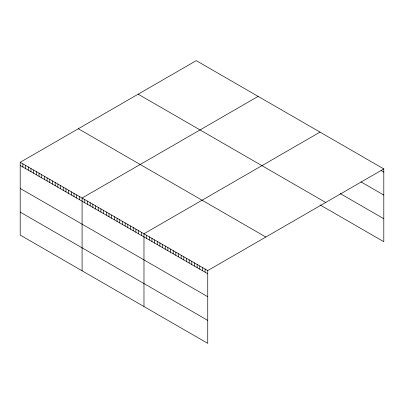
<?xml version="1.0" encoding="UTF-8"?>
<svg xmlns="http://www.w3.org/2000/svg" width="404" height="404" viewBox="0 0 404 404"><rect width="100%" height="100%" fill="white"/><g stroke="black" fill="none" stroke-linecap="round" stroke-linejoin="round"><path stroke-width="0.61" d="M383.8 168.928L207.742 270.574L207.742 343.349L20.2 235.072L20.2 162.297L196.258 60.651L383.8 168.928L383.8 241.703L320.034 204.889M258.146 96.384L82.088 198.031L82.088 270.801M320.034 132.113L143.976 233.759L143.976 306.535M381.144 170.569L383.8 172.104M360.949 181.881L383.8 195.071M340.229 193.577L383.8 218.736M138.158 94.193L325.7 202.47M78.3 128.755L265.842 237.032M20.2 162.297L207.742 270.574M20.2 165.473L207.742 273.75M20.2 188.441L207.742 296.718M20.2 212.105L207.742 320.382M205.086 269.039L205.086 272.215M202.429 267.504L202.429 270.68M199.773 265.973L199.773 269.15M197.117 264.438L197.117 267.615M194.46 262.903L194.46 266.079M191.799 261.368L191.799 264.544M189.143 259.838L189.143 263.014M186.486 258.302L186.486 261.479M183.83 256.767L183.83 259.944M181.174 255.232L181.174 258.409M178.518 253.702L178.518 256.878M175.861 252.167L175.861 255.343M173.205 250.632L173.205 253.808M170.549 249.101L170.549 252.273M167.887 247.566L167.887 250.743M165.231 246.031L165.231 249.207M162.575 244.496L162.575 247.672M159.918 242.966L159.918 246.137M157.262 241.43L157.262 244.607M154.606 239.895L154.606 243.072M151.949 238.36L151.949 241.536M149.293 236.83L149.293 240.001M146.637 235.295L146.637 238.471M141.289 232.204L141.289 235.381M138.597 230.654L138.597 233.83M135.906 229.098L135.906 232.275M133.214 227.548L133.214 230.719M130.522 225.993L130.522 229.169M127.831 224.437L127.831 227.614M125.144 222.887L125.144 226.063M122.452 221.331L122.452 224.508M119.761 219.776L119.761 222.952M117.069 218.226L117.069 221.402M114.377 216.67L114.377 219.847M111.686 215.115L111.686 218.291M108.999 213.564L108.999 216.741M106.308 212.009L106.308 215.186M103.616 210.459L103.616 213.63M100.924 208.903L100.924 212.08M98.233 207.348L98.233 210.524M95.541 205.798L95.541 208.974M92.854 204.242L92.854 207.419M90.163 202.687L90.163 205.863M87.471 201.136L87.471 204.313M84.779 199.581L84.779 202.757M79.396 196.475L79.396 199.652M76.71 194.92L76.71 198.096M74.018 193.37L74.018 196.546M71.326 191.814L71.326 194.991M68.635 190.259L68.635 193.435M65.943 188.708L65.943 191.885M63.251 187.153L63.251 190.329M60.565 185.603L60.565 188.774M57.873 184.047L57.873 187.224M55.181 182.492L55.181 185.668M52.49 180.942L52.49 184.118M49.798 179.386L49.798 182.563M47.106 177.831L47.106 181.007M44.42 176.28L44.42 179.457M41.728 174.725L41.728 177.901M39.036 173.17L39.036 176.346M36.345 171.619L36.345 174.796M33.653 170.064L33.653 173.24M30.962 168.513L30.962 171.685M28.275 166.958L28.275 170.135M25.583 165.403L25.583 168.579M22.892 163.852L22.892 167.029"/></g></svg>
